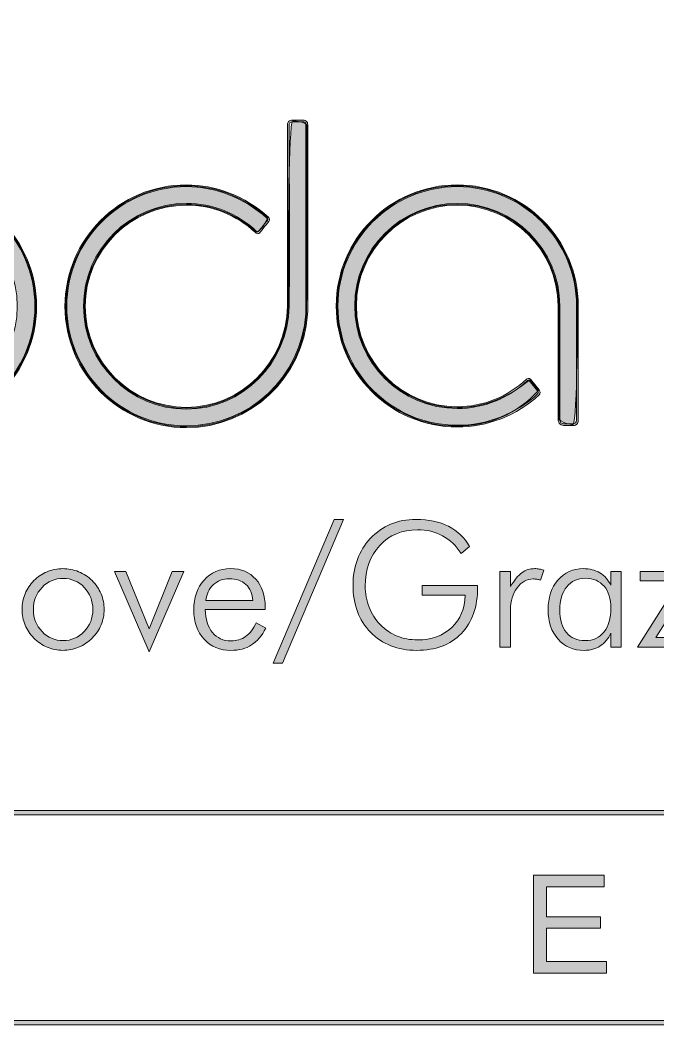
# Model space of a CAD drawing. Header units: inches. Extents: x 0.54 to 10.46, y 0.74 to 7.76.
# Drawn here: x 8.942 to 9.449, y 0.739 to 1.538 of the extents above; entities that cross this region are included whole.
import ezdxf

# ---------------------------------------------------------------- set-up
doc = ezdxf.new("R2010")
doc.units = ezdxf.units.IN
doc.header["$MEASUREMENT"] = 0
doc.layers.add('BG', color=7, linetype='Continuous')

# ---------------------------------------------------------------- blocks, each defined once
blk = doc.blocks.new('block 2')
at = {"layer": 'BG', "true_color": 0xffffff}
h = blk.add_hatch(color=7, dxfattribs=at)
h.dxf.hatch_style = 2
edge = h.paths.add_edge_path()
edge.add_spline(control_points=[(10.29599, 0.90612), (10.29599, 0.90612), (0.87112, 0.90612), (0.87112, 0.90612), (0.87016, 0.90612), (0.86938, 0.90689), (0.86938, 0.90785), (0.86938, 0.90785), (0.86938, 7.59215), (0.86938, 7.59215), (0.86938, 7.59311), (0.87016, 7.59389), (0.87112, 7.59389), (0.87112, 7.59389), (10.29599, 7.59389), (10.29599, 7.59389), (10.29696, 7.59389), (10.29773, 7.59311), (10.29773, 7.59215), (10.29773, 7.59215), (10.29773, 0.90785), (10.29773, 0.90785), (10.29773, 0.90689), (10.29696, 0.90612), (10.29599, 0.90612)], knot_values=[0, 0, 0, 0, 1, 1, 1, 2, 2, 2, 3, 3, 3, 4, 4, 4, 5, 5, 5, 6, 6, 6, 7, 7, 7, 8, 8, 8, 8], degree=3, periodic=1)
h.paths.add_polyline_path([(0.87286, 0.90959), (10.29426, 0.90959), (10.29426, 7.59042), (0.87286, 7.59042)])
at = {"layer": 'BG', "lineweight": 0}
blk.add_lwpolyline([(0.87286, 0.90959), (10.29426, 0.90959), (10.29426, 7.59042), (0.87286, 7.59042), (0.87286, 0.90959)], dxfattribs=at)
blk.add_open_spline([(10.29599, 0.90612), (10.29599, 0.90612), (0.87112, 0.90612), (0.87112, 0.90612), (0.87016, 0.90612), (0.86938, 0.90689), (0.86938, 0.90785), (0.86938, 0.90785), (0.86938, 7.59215), (0.86938, 7.59215), (0.86938, 7.59311), (0.87016, 7.59389), (0.87112, 7.59389), (0.87112, 7.59389), (10.29599, 7.59389), (10.29599, 7.59389), (10.29696, 7.59389), (10.29773, 7.59311), (10.29773, 7.59215), (10.29773, 7.59215), (10.29773, 0.90785), (10.29773, 0.90785), (10.29773, 0.90689), (10.29696, 0.90612), (10.29599, 0.90612)], degree=3, knots=[0, 0, 0, 0, 1, 1, 1, 2, 2, 2, 3, 3, 3, 4, 4, 4, 5, 5, 5, 6, 6, 6, 7, 7, 7, 8, 8, 8, 8], dxfattribs=at)
blk = doc.blocks.new('block 57')
at = {"layer": 'BG', "true_color": 0xffffff}
h = blk.add_hatch(color=7, dxfattribs=at)
h.dxf.hatch_style = 2
h.paths.add_polyline_path([(9.35019, 0.78026), (9.35019, 0.85809), (9.40647, 0.85809), (9.40647, 0.84891), (9.36049, 0.84891), (9.36049, 0.82508), (9.40355, 0.82508), (9.40355, 0.81593), (9.36049, 0.81593), (9.36049, 0.78945), (9.40827, 0.78945), (9.40827, 0.78026)])
at = {"layer": 'BG', "lineweight": 0}
blk.add_lwpolyline([(9.35019, 0.78026), (9.35019, 0.85809), (9.40647, 0.85809), (9.40647, 0.84891), (9.36049, 0.84891), (9.36049, 0.82508), (9.40355, 0.82508), (9.40355, 0.81593), (9.36049, 0.81593), (9.36049, 0.78945), (9.40827, 0.78945), (9.40827, 0.78026), (9.35019, 0.78026)], dxfattribs=at)
blk = doc.blocks.new('block 56')
at = {"layer": 'BG'}
blk.add_blockref('block 57', (0, 0), dxfattribs=at)
blk = doc.blocks.new('block 62')
at = {"layer": 'BG', "true_color": 0xffffff}
h = blk.add_hatch(color=7, dxfattribs=at)
h.dxf.hatch_style = 2
edge = h.paths.add_edge_path()
edge.add_spline(control_points=[(10.46309, 0.739), (10.46309, 0.739), (0.53691, 0.739), (0.53691, 0.739), (0.53595, 0.739), (0.53517, 0.73978), (0.53517, 0.74074), (0.53517, 0.74074), (0.53517, 7.75926), (0.53517, 7.75926), (0.53517, 7.76022), (0.53595, 7.761), (0.53691, 7.761), (0.53691, 7.761), (10.46309, 7.761), (10.46309, 7.761), (10.46406, 7.761), (10.46483, 7.76022), (10.46483, 7.75926), (10.46483, 7.75926), (10.46483, 0.74074), (10.46483, 0.74074), (10.46483, 0.73978), (10.46406, 0.739), (10.46309, 0.739)], knot_values=[0, 0, 0, 0, 1, 1, 1, 2, 2, 2, 3, 3, 3, 4, 4, 4, 5, 5, 5, 6, 6, 6, 7, 7, 7, 8, 8, 8, 8], degree=3, periodic=1)
h.paths.add_polyline_path([(0.53864, 0.74248), (10.46136, 0.74248), (10.46136, 7.75752), (0.53864, 7.75752)])
at = {"layer": 'BG', "lineweight": 0}
blk.add_lwpolyline([(0.53864, 0.74248), (10.46136, 0.74248), (10.46136, 7.75752), (0.53864, 7.75752), (0.53864, 0.74248)], dxfattribs=at)
blk.add_open_spline([(10.46309, 0.739), (10.46309, 0.739), (0.53691, 0.739), (0.53691, 0.739), (0.53595, 0.739), (0.53517, 0.73978), (0.53517, 0.74074), (0.53517, 0.74074), (0.53517, 7.75926), (0.53517, 7.75926), (0.53517, 7.76022), (0.53595, 7.761), (0.53691, 7.761), (0.53691, 7.761), (10.46309, 7.761), (10.46309, 7.761), (10.46406, 7.761), (10.46483, 7.76022), (10.46483, 7.75926), (10.46483, 7.75926), (10.46483, 0.74074), (10.46483, 0.74074), (10.46483, 0.73978), (10.46406, 0.739), (10.46309, 0.739)], degree=3, knots=[0, 0, 0, 0, 1, 1, 1, 2, 2, 2, 3, 3, 3, 4, 4, 4, 5, 5, 5, 6, 6, 6, 7, 7, 7, 8, 8, 8, 8], dxfattribs=at)
blk = doc.blocks.new('block 69')
at = {"layer": 'BG', "true_color": 0xffffff}
h = blk.add_hatch(color=7, dxfattribs=at)
h.dxf.hatch_style = 2
edge = h.paths.add_edge_path()
edge.add_spline(control_points=[(8.85829, 1.21418), (8.80504, 1.21418), (8.76173, 1.25749), (8.76173, 1.31074), (8.76173, 1.36399), (8.80504, 1.4073), (8.85829, 1.4073), (8.91154, 1.4073), (8.95485, 1.36399), (8.95485, 1.31074), (8.95485, 1.25749), (8.91154, 1.21418), (8.85829, 1.21418)], knot_values=[0, 0, 0, 0, 1, 1, 1, 2, 2, 2, 3, 3, 3, 4, 4, 4, 4], degree=3, periodic=1)
edge = h.paths.add_edge_path()
edge.add_spline(control_points=[(8.85829, 1.40591), (8.80581, 1.40591), (8.76312, 1.36322), (8.76312, 1.31074), (8.76312, 1.25826), (8.80581, 1.21557), (8.85829, 1.21557), (8.91077, 1.21557), (8.95346, 1.25826), (8.95346, 1.31074), (8.95346, 1.36322), (8.91077, 1.40591), (8.85829, 1.40591)], knot_values=[0, 0, 0, 0, 1, 1, 1, 2, 2, 2, 3, 3, 3, 4, 4, 4, 4], degree=3, periodic=1)
at = {"layer": 'BG', "lineweight": 0}
for points in [[(8.85829, 1.21418), (8.80504, 1.21418), (8.76173, 1.25749), (8.76173, 1.31074), (8.76173, 1.36399), (8.80504, 1.4073), (8.85829, 1.4073), (8.91154, 1.4073), (8.95485, 1.36399), (8.95485, 1.31074), (8.95485, 1.25749), (8.91154, 1.21418), (8.85829, 1.21418)], [(8.85829, 1.40591), (8.80581, 1.40591), (8.76312, 1.36322), (8.76312, 1.31074), (8.76312, 1.25826), (8.80581, 1.21557), (8.85829, 1.21557), (8.91077, 1.21557), (8.95346, 1.25826), (8.95346, 1.31074), (8.95346, 1.36322), (8.91077, 1.40591), (8.85829, 1.40591)]]:
    blk.add_open_spline(points, degree=3, knots=[0, 0, 0, 0, 1, 1, 1, 2, 2, 2, 3, 3, 3, 4, 4, 4, 4], dxfattribs=at)
blk = doc.blocks.new('block 68')
at = {"layer": 'BG'}
blk.add_blockref('block 69', (0, 0), dxfattribs=at)
blk = doc.blocks.new('block 73')
at = {"layer": 'BG', "true_color": 0xffffff}
h = blk.add_hatch(color=7, dxfattribs=at)
h.dxf.hatch_style = 2
edge = h.paths.add_edge_path()
edge.add_spline(control_points=[(8.85829, 1.4066), (8.80543, 1.4066), (8.76243, 1.36359), (8.76243, 1.31074), (8.76243, 1.25788), (8.80543, 1.21487), (8.85829, 1.21487), (8.91115, 1.21487), (8.95416, 1.25788), (8.95416, 1.31074), (8.95416, 1.36359), (8.91115, 1.4066), (8.85829, 1.4066)], knot_values=[0, 0, 0, 0, 1, 1, 1, 2, 2, 2, 3, 3, 3, 4, 4, 4, 4], degree=3, periodic=1)
edge = h.paths.add_edge_path()
edge.add_spline(control_points=[(8.85829, 1.22962), (8.81356, 1.22962), (8.77718, 1.26601), (8.77718, 1.31074), (8.77718, 1.35547), (8.81356, 1.39185), (8.85829, 1.39185), (8.90302, 1.39185), (8.93941, 1.35547), (8.93941, 1.31074), (8.93941, 1.26601), (8.90302, 1.22962), (8.85829, 1.22962)], knot_values=[0, 0, 0, 0, 1, 1, 1, 2, 2, 2, 3, 3, 3, 4, 4, 4, 4], degree=3, periodic=1)
at = {"layer": 'BG', "lineweight": 0}
for points in [[(8.85829, 1.4066), (8.80543, 1.4066), (8.76243, 1.36359), (8.76243, 1.31074), (8.76243, 1.25788), (8.80543, 1.21487), (8.85829, 1.21487), (8.91115, 1.21487), (8.95416, 1.25788), (8.95416, 1.31074), (8.95416, 1.36359), (8.91115, 1.4066), (8.85829, 1.4066)], [(8.85829, 1.22962), (8.81356, 1.22962), (8.77718, 1.26601), (8.77718, 1.31074), (8.77718, 1.35547), (8.81356, 1.39185), (8.85829, 1.39185), (8.90302, 1.39185), (8.93941, 1.35547), (8.93941, 1.31074), (8.93941, 1.26601), (8.90302, 1.22962), (8.85829, 1.22962)]]:
    blk.add_open_spline(points, degree=3, knots=[0, 0, 0, 0, 1, 1, 1, 2, 2, 2, 3, 3, 3, 4, 4, 4, 4], dxfattribs=at)
blk = doc.blocks.new('block 72')
at = {"layer": 'BG'}
blk.add_blockref('block 73', (0, 0), dxfattribs=at)
blk = doc.blocks.new('block 75')
at = {"layer": 'BG', "true_color": 0xffffff}
h = blk.add_hatch(color=7, dxfattribs=at)
h.dxf.hatch_style = 2
edge = h.paths.add_edge_path()
edge.add_spline(control_points=[(9.07399, 1.21418), (9.02074, 1.21418), (8.97743, 1.25749), (8.97743, 1.31074), (8.97743, 1.36399), (9.02074, 1.4073), (9.07399, 1.4073), (9.09763, 1.4073), (9.12021, 1.39847), (9.13927, 1.38174), (9.1394, 1.38164), (9.14006, 1.38107), (9.14018, 1.38013), (9.14025, 1.37947), (9.14003, 1.37881), (9.13953, 1.37818), (9.13725, 1.37536), (9.13238, 1.36929), (9.13238, 1.36929), (9.13184, 1.36862), (9.13125, 1.36847), (9.13082, 1.36849), (9.12981, 1.36849), (9.12904, 1.36929), (9.12895, 1.36939), (9.11403, 1.38341), (9.09448, 1.39116), (9.07399, 1.39116), (9.02964, 1.39116), (8.99356, 1.35508), (8.99356, 1.31074), (8.99356, 1.26639), (9.02964, 1.23031), (9.07399, 1.23031), (9.11776, 1.23031), (9.15382, 1.2664), (9.15441, 1.31075), (9.1547, 1.33343), (9.15458, 1.36118), (9.15458, 1.36147), (9.15458, 1.36147), (9.15453, 1.45489), (9.15453, 1.45489), (9.15453, 1.45489), (9.15453, 1.45489), (9.15453, 1.45489), (9.15451, 1.45489), (9.15434, 1.45649), (9.1554, 1.45769), (9.1561, 1.4585), (9.15719, 1.45891), (9.1586, 1.45891), (9.1586, 1.45891), (9.16673, 1.45891), (9.16673, 1.45891), (9.16672, 1.45889), (9.16835, 1.45904), (9.16946, 1.45801), (9.17018, 1.45736), (9.17055, 1.45642), (9.17055, 1.45522), (9.17055, 1.45522), (9.17055, 1.30692), (9.17055, 1.30692), (9.17055, 1.30692), (9.17033, 1.30454), (9.17033, 1.30454), (9.1671, 1.25388), (9.12478, 1.21418), (9.07399, 1.21418)], knot_values=[0, 0, 0, 0, 1, 1, 1, 2, 2, 2, 3, 3, 3, 4, 4, 4, 5, 5, 5, 6, 6, 6, 7, 7, 7, 8, 8, 8, 9, 9, 9, 10, 10, 10, 11, 11, 11, 12, 12, 12, 13, 13, 13, 14, 14, 14, 15, 15, 15, 16, 16, 16, 17, 17, 17, 18, 18, 18, 19, 19, 19, 20, 20, 20, 21, 21, 21, 22, 22, 22, 23, 23, 23, 23], degree=3, periodic=1)
edge = h.paths.add_edge_path()
edge.add_spline(control_points=[(9.07399, 1.40591), (9.02151, 1.40591), (8.97881, 1.36322), (8.97881, 1.31074), (8.97881, 1.25826), (9.02151, 1.21557), (9.07399, 1.21557), (9.12405, 1.21557), (9.16576, 1.2547), (9.16895, 1.30465), (9.16895, 1.30465), (9.16916, 1.30698), (9.16916, 1.30698), (9.16916, 1.30698), (9.16916, 1.45522), (9.16916, 1.45522), (9.16916, 1.45602), (9.16895, 1.45661), (9.16852, 1.45699), (9.16785, 1.45759), (9.16683, 1.45751), (9.1668, 1.45752), (9.1668, 1.45752), (9.1586, 1.45752), (9.1586, 1.45752), (9.15761, 1.45752), (9.15687, 1.45727), (9.15643, 1.45676), (9.15579, 1.45604), (9.15591, 1.45499), (9.15591, 1.45497), (9.15591, 1.45497), (9.15597, 1.36147), (9.15597, 1.36147), (9.15597, 1.3612), (9.15609, 1.33342), (9.15579, 1.31073), (9.15521, 1.26563), (9.1185, 1.22893), (9.07399, 1.22893), (9.02888, 1.22893), (8.99217, 1.26563), (8.99217, 1.31074), (8.99217, 1.35585), (9.02888, 1.39254), (9.07399, 1.39254), (9.09485, 1.39254), (9.11472, 1.38467), (9.12994, 1.37036), (9.13009, 1.37022), (9.13048, 1.36988), (9.13082, 1.36988), (9.13082, 1.36988), (9.13083, 1.36988), (9.13083, 1.36988), (9.1309, 1.36988), (9.13106, 1.36989), (9.13129, 1.37016), (9.13129, 1.37016), (9.13129, 1.37016), (9.13129, 1.37016), (9.13129, 1.37016), (9.13616, 1.37622), (9.13844, 1.37905), (9.13871, 1.37937), (9.13882, 1.37968), (9.13879, 1.37997), (9.13874, 1.38037), (9.1384, 1.38066), (9.1384, 1.38066), (9.13839, 1.38067), (9.13837, 1.38069), (9.13836, 1.3807), (9.11956, 1.39719), (9.0973, 1.40591), (9.07399, 1.40591)], knot_values=[0, 0, 0, 0, 1, 1, 1, 2, 2, 2, 3, 3, 3, 4, 4, 4, 5, 5, 5, 6, 6, 6, 7, 7, 7, 8, 8, 8, 9, 9, 9, 10, 10, 10, 11, 11, 11, 12, 12, 12, 13, 13, 13, 14, 14, 14, 15, 15, 15, 16, 16, 16, 17, 17, 17, 18, 18, 18, 19, 19, 19, 20, 20, 20, 21, 21, 21, 22, 22, 22, 23, 23, 23, 24, 24, 24, 25, 25, 25, 25], degree=3, periodic=1)
at = {"layer": 'BG', "lineweight": 0}
for points, knots in [([(9.07399, 1.21418), (9.02074, 1.21418), (8.97743, 1.25749), (8.97743, 1.31074), (8.97743, 1.36399), (9.02074, 1.4073), (9.07399, 1.4073), (9.09763, 1.4073), (9.12021, 1.39847), (9.13927, 1.38174), (9.1394, 1.38164), (9.14006, 1.38107), (9.14018, 1.38013), (9.14025, 1.37947), (9.14003, 1.37881), (9.13953, 1.37818), (9.13725, 1.37536), (9.13238, 1.36929), (9.13238, 1.36929), (9.13184, 1.36862), (9.13125, 1.36847), (9.13082, 1.36849), (9.12981, 1.36849), (9.12904, 1.36929), (9.12895, 1.36939), (9.11403, 1.38341), (9.09448, 1.39116), (9.07399, 1.39116), (9.02964, 1.39116), (8.99356, 1.35508), (8.99356, 1.31074), (8.99356, 1.26639), (9.02964, 1.23031), (9.07399, 1.23031), (9.11776, 1.23031), (9.15382, 1.2664), (9.15441, 1.31075), (9.1547, 1.33343), (9.15458, 1.36118), (9.15458, 1.36147), (9.15458, 1.36147), (9.15453, 1.45489), (9.15453, 1.45489), (9.15453, 1.45489), (9.15453, 1.45489), (9.15453, 1.45489), (9.15451, 1.45489), (9.15434, 1.45649), (9.1554, 1.45769), (9.1561, 1.4585), (9.15719, 1.45891), (9.1586, 1.45891), (9.1586, 1.45891), (9.16673, 1.45891), (9.16673, 1.45891), (9.16672, 1.45889), (9.16835, 1.45904), (9.16946, 1.45801), (9.17018, 1.45736), (9.17055, 1.45642), (9.17055, 1.45522), (9.17055, 1.45522), (9.17055, 1.30692), (9.17055, 1.30692), (9.17055, 1.30692), (9.17033, 1.30454), (9.17033, 1.30454), (9.1671, 1.25388), (9.12478, 1.21418), (9.07399, 1.21418)], [0, 0, 0, 0, 1, 1, 1, 2, 2, 2, 3, 3, 3, 4, 4, 4, 5, 5, 5, 6, 6, 6, 7, 7, 7, 8, 8, 8, 9, 9, 9, 10, 10, 10, 11, 11, 11, 12, 12, 12, 13, 13, 13, 14, 14, 14, 15, 15, 15, 16, 16, 16, 17, 17, 17, 18, 18, 18, 19, 19, 19, 20, 20, 20, 21, 21, 21, 22, 22, 22, 23, 23, 23, 23]), ([(9.07399, 1.40591), (9.02151, 1.40591), (8.97881, 1.36322), (8.97881, 1.31074), (8.97881, 1.25826), (9.02151, 1.21557), (9.07399, 1.21557), (9.12405, 1.21557), (9.16576, 1.2547), (9.16895, 1.30465), (9.16895, 1.30465), (9.16916, 1.30698), (9.16916, 1.30698), (9.16916, 1.30698), (9.16916, 1.45522), (9.16916, 1.45522), (9.16916, 1.45602), (9.16895, 1.45661), (9.16852, 1.45699), (9.16785, 1.45759), (9.16683, 1.45751), (9.1668, 1.45752), (9.1668, 1.45752), (9.1586, 1.45752), (9.1586, 1.45752), (9.15761, 1.45752), (9.15687, 1.45727), (9.15643, 1.45676), (9.15579, 1.45604), (9.15591, 1.45499), (9.15591, 1.45497), (9.15591, 1.45497), (9.15597, 1.36147), (9.15597, 1.36147), (9.15597, 1.3612), (9.15609, 1.33342), (9.15579, 1.31073), (9.15521, 1.26563), (9.1185, 1.22893), (9.07399, 1.22893), (9.02888, 1.22893), (8.99217, 1.26563), (8.99217, 1.31074), (8.99217, 1.35585), (9.02888, 1.39254), (9.07399, 1.39254), (9.09485, 1.39254), (9.11472, 1.38467), (9.12994, 1.37036), (9.13009, 1.37022), (9.13048, 1.36988), (9.13082, 1.36988), (9.13082, 1.36988), (9.13083, 1.36988), (9.13083, 1.36988), (9.1309, 1.36988), (9.13106, 1.36989), (9.13129, 1.37016), (9.13129, 1.37016), (9.13129, 1.37016), (9.13129, 1.37016), (9.13129, 1.37016), (9.13616, 1.37622), (9.13844, 1.37905), (9.13871, 1.37937), (9.13882, 1.37968), (9.13879, 1.37997), (9.13874, 1.38037), (9.1384, 1.38066), (9.1384, 1.38066), (9.13839, 1.38067), (9.13837, 1.38069), (9.13836, 1.3807), (9.11956, 1.39719), (9.0973, 1.40591), (9.07399, 1.40591)], [0, 0, 0, 0, 1, 1, 1, 2, 2, 2, 3, 3, 3, 4, 4, 4, 5, 5, 5, 6, 6, 6, 7, 7, 7, 8, 8, 8, 9, 9, 9, 10, 10, 10, 11, 11, 11, 12, 12, 12, 13, 13, 13, 14, 14, 14, 15, 15, 15, 16, 16, 16, 17, 17, 17, 18, 18, 18, 19, 19, 19, 20, 20, 20, 21, 21, 21, 22, 22, 22, 23, 23, 23, 24, 24, 24, 25, 25, 25, 25])]:
    blk.add_open_spline(points, degree=3, knots=knots, dxfattribs=at)
blk = doc.blocks.new('block 74')
at = {"layer": 'BG'}
blk.add_blockref('block 75', (0, 0), dxfattribs=at)
blk = doc.blocks.new('block 77')
at = {"layer": 'BG', "true_color": 0xffffff}
h = blk.add_hatch(color=7, dxfattribs=at)
h.dxf.hatch_style = 2
edge = h.paths.add_edge_path()
edge.add_spline(control_points=[(9.13882, 1.38121), (9.12136, 1.39654), (9.09899, 1.4066), (9.07398, 1.4066), (9.02113, 1.4066), (8.97812, 1.36359), (8.97812, 1.31074), (8.97812, 1.25788), (9.02113, 1.21487), (9.07398, 1.21487), (9.12478, 1.21487), (9.16645, 1.25459), (9.16963, 1.30461), (9.16985, 1.30692), (9.16985, 1.45522), (9.16985, 1.45522), (9.16673, 1.45822), (9.15859, 1.45822), (9.15859, 1.45822), (9.15521, 1.45489), (9.15527, 1.36147), (9.15527, 1.36147), (9.15527, 1.36147), (9.1554, 1.33369), (9.1551, 1.31074), (9.15452, 1.26601), (9.11871, 1.22962), (9.07398, 1.22962), (9.02925, 1.22962), (8.99287, 1.26601), (8.99287, 1.31074), (8.99287, 1.35547), (9.02925, 1.39185), (9.07398, 1.39185), (9.09542, 1.39185), (9.11494, 1.38349), (9.12946, 1.36986), (9.13183, 1.36973), (9.13671, 1.37579), (9.13882, 1.38121)], knot_values=[0, 0, 0, 0, 1, 1, 1, 2, 2, 2, 3, 3, 3, 4, 4, 4, 5, 5, 5, 6, 6, 6, 7, 7, 7, 8, 8, 8, 9, 9, 9, 10, 10, 10, 11, 11, 11, 12, 12, 12, 13, 13, 13, 13], degree=3, periodic=1)
at = {"layer": 'BG', "lineweight": 0}
blk.add_open_spline([(9.13882, 1.38121), (9.12136, 1.39654), (9.09899, 1.4066), (9.07398, 1.4066), (9.02113, 1.4066), (8.97812, 1.36359), (8.97812, 1.31074), (8.97812, 1.25788), (9.02113, 1.21487), (9.07398, 1.21487), (9.12478, 1.21487), (9.16645, 1.25459), (9.16963, 1.30461), (9.16985, 1.30692), (9.16985, 1.45522), (9.16985, 1.45522), (9.16673, 1.45822), (9.15859, 1.45822), (9.15859, 1.45822), (9.15521, 1.45489), (9.15527, 1.36147), (9.15527, 1.36147), (9.15527, 1.36147), (9.1554, 1.33369), (9.1551, 1.31074), (9.15452, 1.26601), (9.11871, 1.22962), (9.07398, 1.22962), (9.02925, 1.22962), (8.99287, 1.26601), (8.99287, 1.31074), (8.99287, 1.35547), (9.02925, 1.39185), (9.07398, 1.39185), (9.09542, 1.39185), (9.11494, 1.38349), (9.12946, 1.36986), (9.13183, 1.36973), (9.13671, 1.37579), (9.13882, 1.38121)], degree=3, knots=[0, 0, 0, 0, 1, 1, 1, 2, 2, 2, 3, 3, 3, 4, 4, 4, 5, 5, 5, 6, 6, 6, 7, 7, 7, 8, 8, 8, 9, 9, 9, 10, 10, 10, 11, 11, 11, 12, 12, 12, 13, 13, 13, 13], dxfattribs=at)
blk = doc.blocks.new('block 76')
at = {"layer": 'BG'}
blk.add_blockref('block 77', (0, 0), dxfattribs=at)
blk = doc.blocks.new('block 79')
at = {"layer": 'BG', "true_color": 0xffffff}
h = blk.add_hatch(color=7, dxfattribs=at)
h.dxf.hatch_style = 2
edge = h.paths.add_edge_path()
edge.add_spline(control_points=[(9.28954, 1.2147), (9.23644, 1.2147), (9.19324, 1.2579), (9.19324, 1.311), (9.19324, 1.3641), (9.23644, 1.4073), (9.28954, 1.4073), (9.34264, 1.4073), (9.38584, 1.3641), (9.38584, 1.311), (9.38584, 1.311), (9.38584, 1.22003), (9.38584, 1.22003), (9.38584, 1.21863), (9.38543, 1.21756), (9.38462, 1.21684), (9.38338, 1.21576), (9.38177, 1.21595), (9.38171, 1.21595), (9.38171, 1.21595), (9.37432, 1.21595), (9.37432, 1.21595), (9.37435, 1.21592), (9.37252, 1.21581), (9.37116, 1.21709), (9.37021, 1.21795), (9.36974, 1.21926), (9.36974, 1.22092), (9.36974, 1.22092), (9.36974, 1.311), (9.36974, 1.311), (9.36974, 1.35523), (9.33375, 1.39121), (9.28954, 1.39121), (9.24532, 1.39121), (9.20934, 1.35523), (9.20934, 1.311), (9.20934, 1.26678), (9.24532, 1.2308), (9.28954, 1.2308), (9.31009, 1.2308), (9.32964, 1.2386), (9.3446, 1.25274), (9.34532, 1.25329), (9.34682, 1.25391), (9.34782, 1.25265), (9.34782, 1.25265), (9.35463, 1.2442), (9.35463, 1.2442), (9.35463, 1.24418), (9.35464, 1.24418), (9.35465, 1.24417), (9.35529, 1.24326), (9.35604, 1.2414), (9.35475, 1.24021), (9.33691, 1.22376), (9.31375, 1.2147), (9.28954, 1.2147)], knot_values=[0, 0, 0, 0, 1, 1, 1, 2, 2, 2, 3, 3, 3, 4, 4, 4, 5, 5, 5, 6, 6, 6, 7, 7, 7, 8, 8, 8, 9, 9, 9, 10, 10, 10, 11, 11, 11, 12, 12, 12, 13, 13, 13, 14, 14, 14, 15, 15, 15, 16, 16, 16, 17, 17, 17, 18, 18, 18, 19, 19, 19, 19], degree=3, periodic=1)
edge = h.paths.add_edge_path()
edge.add_spline(control_points=[(9.28954, 1.40591), (9.2372, 1.40591), (9.19462, 1.36334), (9.19462, 1.311), (9.19462, 1.25866), (9.2372, 1.21608), (9.28954, 1.21608), (9.31341, 1.21608), (9.33622, 1.22502), (9.3538, 1.24124), (9.35448, 1.24187), (9.35362, 1.24321), (9.35353, 1.24334), (9.35353, 1.24334), (9.34673, 1.25178), (9.34673, 1.25178), (9.34633, 1.25227), (9.3455, 1.25169), (9.3455, 1.25169), (9.33034, 1.23734), (9.31044, 1.22941), (9.28954, 1.22941), (9.24455, 1.22941), (9.20795, 1.26601), (9.20795, 1.311), (9.20795, 1.35599), (9.24455, 1.3926), (9.28954, 1.3926), (9.33453, 1.3926), (9.37112, 1.35599), (9.37112, 1.311), (9.37112, 1.311), (9.37112, 1.22092), (9.37112, 1.22092), (9.37112, 1.21966), (9.37145, 1.21871), (9.3721, 1.2181), (9.37295, 1.21729), (9.37415, 1.21734), (9.37428, 1.21733), (9.37428, 1.21733), (9.3818, 1.21733), (9.3818, 1.21733), (9.3819, 1.21732), (9.38298, 1.21721), (9.38371, 1.21789), (9.3842, 1.21833), (9.38445, 1.21905), (9.38445, 1.22003), (9.38445, 1.22003), (9.38445, 1.311), (9.38445, 1.311), (9.38445, 1.36334), (9.34188, 1.40591), (9.28954, 1.40591)], knot_values=[0, 0, 0, 0, 1, 1, 1, 2, 2, 2, 3, 3, 3, 4, 4, 4, 5, 5, 5, 6, 6, 6, 7, 7, 7, 8, 8, 8, 9, 9, 9, 10, 10, 10, 11, 11, 11, 12, 12, 12, 13, 13, 13, 14, 14, 14, 15, 15, 15, 16, 16, 16, 17, 17, 17, 18, 18, 18, 18], degree=3, periodic=1)
at = {"layer": 'BG', "lineweight": 0}
for points, knots in [([(9.28954, 1.2147), (9.23644, 1.2147), (9.19324, 1.2579), (9.19324, 1.311), (9.19324, 1.3641), (9.23644, 1.4073), (9.28954, 1.4073), (9.34264, 1.4073), (9.38584, 1.3641), (9.38584, 1.311), (9.38584, 1.311), (9.38584, 1.22003), (9.38584, 1.22003), (9.38584, 1.21863), (9.38543, 1.21756), (9.38462, 1.21684), (9.38338, 1.21576), (9.38177, 1.21595), (9.38171, 1.21595), (9.38171, 1.21595), (9.37432, 1.21595), (9.37432, 1.21595), (9.37435, 1.21592), (9.37252, 1.21581), (9.37116, 1.21709), (9.37021, 1.21795), (9.36974, 1.21926), (9.36974, 1.22092), (9.36974, 1.22092), (9.36974, 1.311), (9.36974, 1.311), (9.36974, 1.35523), (9.33375, 1.39121), (9.28954, 1.39121), (9.24532, 1.39121), (9.20934, 1.35523), (9.20934, 1.311), (9.20934, 1.26678), (9.24532, 1.2308), (9.28954, 1.2308), (9.31009, 1.2308), (9.32964, 1.2386), (9.3446, 1.25274), (9.34532, 1.25329), (9.34682, 1.25391), (9.34782, 1.25265), (9.34782, 1.25265), (9.35463, 1.2442), (9.35463, 1.2442), (9.35463, 1.24418), (9.35464, 1.24418), (9.35465, 1.24417), (9.35529, 1.24326), (9.35604, 1.2414), (9.35475, 1.24021), (9.33691, 1.22376), (9.31375, 1.2147), (9.28954, 1.2147)], [0, 0, 0, 0, 1, 1, 1, 2, 2, 2, 3, 3, 3, 4, 4, 4, 5, 5, 5, 6, 6, 6, 7, 7, 7, 8, 8, 8, 9, 9, 9, 10, 10, 10, 11, 11, 11, 12, 12, 12, 13, 13, 13, 14, 14, 14, 15, 15, 15, 16, 16, 16, 17, 17, 17, 18, 18, 18, 19, 19, 19, 19]), ([(9.28954, 1.40591), (9.2372, 1.40591), (9.19462, 1.36334), (9.19462, 1.311), (9.19462, 1.25866), (9.2372, 1.21608), (9.28954, 1.21608), (9.31341, 1.21608), (9.33622, 1.22502), (9.3538, 1.24124), (9.35448, 1.24187), (9.35362, 1.24321), (9.35353, 1.24334), (9.35353, 1.24334), (9.34673, 1.25178), (9.34673, 1.25178), (9.34633, 1.25227), (9.3455, 1.25169), (9.3455, 1.25169), (9.33034, 1.23734), (9.31044, 1.22941), (9.28954, 1.22941), (9.24455, 1.22941), (9.20795, 1.26601), (9.20795, 1.311), (9.20795, 1.35599), (9.24455, 1.3926), (9.28954, 1.3926), (9.33453, 1.3926), (9.37112, 1.35599), (9.37112, 1.311), (9.37112, 1.311), (9.37112, 1.22092), (9.37112, 1.22092), (9.37112, 1.21966), (9.37145, 1.21871), (9.3721, 1.2181), (9.37295, 1.21729), (9.37415, 1.21734), (9.37428, 1.21733), (9.37428, 1.21733), (9.3818, 1.21733), (9.3818, 1.21733), (9.3819, 1.21732), (9.38298, 1.21721), (9.38371, 1.21789), (9.3842, 1.21833), (9.38445, 1.21905), (9.38445, 1.22003), (9.38445, 1.22003), (9.38445, 1.311), (9.38445, 1.311), (9.38445, 1.36334), (9.34188, 1.40591), (9.28954, 1.40591)], [0, 0, 0, 0, 1, 1, 1, 2, 2, 2, 3, 3, 3, 4, 4, 4, 5, 5, 5, 6, 6, 6, 7, 7, 7, 8, 8, 8, 9, 9, 9, 10, 10, 10, 11, 11, 11, 12, 12, 12, 13, 13, 13, 14, 14, 14, 15, 15, 15, 16, 16, 16, 17, 17, 17, 18, 18, 18, 18])]:
    blk.add_open_spline(points, degree=3, knots=knots, dxfattribs=at)
blk = doc.blocks.new('block 78')
at = {"layer": 'BG'}
blk.add_blockref('block 79', (0, 0), dxfattribs=at)
blk = doc.blocks.new('block 81')
at = {"layer": 'BG', "true_color": 0xffffff}
h = blk.add_hatch(color=7, dxfattribs=at)
h.dxf.hatch_style = 2
edge = h.paths.add_edge_path()
edge.add_spline(control_points=[(9.35408, 1.24377), (9.35408, 1.24377), (9.34728, 1.25222), (9.34728, 1.25222), (9.33057, 1.23852), (9.31103, 1.23011), (9.28954, 1.23011), (9.24493, 1.23011), (9.20864, 1.26639), (9.20864, 1.311), (9.20864, 1.35561), (9.24493, 1.3919), (9.28954, 1.3919), (9.33414, 1.3919), (9.37043, 1.35561), (9.37043, 1.311), (9.37043, 1.311), (9.37043, 1.26015), (9.37043, 1.26015), (9.37043, 1.26015), (9.37043, 1.22093), (9.37043, 1.22093), (9.37432, 1.21663), (9.38179, 1.21663), (9.38179, 1.21663), (9.38514, 1.22003), (9.38514, 1.311), (9.38514, 1.311), (9.38514, 1.36372), (9.34225, 1.4066), (9.28954, 1.4066), (9.23682, 1.4066), (9.19393, 1.36372), (9.19393, 1.311), (9.19393, 1.25829), (9.23682, 1.21539), (9.28954, 1.21539), (9.31448, 1.21539), (9.33723, 1.22501), (9.35408, 1.24377)], knot_values=[0, 0, 0, 0, 1, 1, 1, 2, 2, 2, 3, 3, 3, 4, 4, 4, 5, 5, 5, 6, 6, 6, 7, 7, 7, 8, 8, 8, 9, 9, 9, 10, 10, 10, 11, 11, 11, 12, 12, 12, 13, 13, 13, 13], degree=3, periodic=1)
at = {"layer": 'BG', "lineweight": 0}
blk.add_open_spline([(9.35408, 1.24377), (9.35408, 1.24377), (9.34728, 1.25222), (9.34728, 1.25222), (9.33057, 1.23852), (9.31103, 1.23011), (9.28954, 1.23011), (9.24493, 1.23011), (9.20864, 1.26639), (9.20864, 1.311), (9.20864, 1.35561), (9.24493, 1.3919), (9.28954, 1.3919), (9.33414, 1.3919), (9.37043, 1.35561), (9.37043, 1.311), (9.37043, 1.311), (9.37043, 1.26015), (9.37043, 1.26015), (9.37043, 1.26015), (9.37043, 1.22093), (9.37043, 1.22093), (9.37432, 1.21663), (9.38179, 1.21663), (9.38179, 1.21663), (9.38514, 1.22003), (9.38514, 1.311), (9.38514, 1.311), (9.38514, 1.36372), (9.34225, 1.4066), (9.28954, 1.4066), (9.23682, 1.4066), (9.19393, 1.36372), (9.19393, 1.311), (9.19393, 1.25829), (9.23682, 1.21539), (9.28954, 1.21539), (9.31448, 1.21539), (9.33723, 1.22501), (9.35408, 1.24377)], degree=3, knots=[0, 0, 0, 0, 1, 1, 1, 2, 2, 2, 3, 3, 3, 4, 4, 4, 5, 5, 5, 6, 6, 6, 7, 7, 7, 8, 8, 8, 9, 9, 9, 10, 10, 10, 11, 11, 11, 12, 12, 12, 13, 13, 13, 13], dxfattribs=at)
blk = doc.blocks.new('block 80')
at = {"layer": 'BG'}
blk.add_blockref('block 81', (0, 0), dxfattribs=at)
blk = doc.blocks.new('block 63')
at = {"layer": 'BG'}
for name in ['block 74', 'block 76', 'block 68', 'block 78', 'block 72', 'block 80']:
    blk.add_blockref(name, (0, 0), dxfattribs=at)
blk = doc.blocks.new('block 116')
at = {"layer": 'BG', "true_color": 0xffffff}
h = blk.add_hatch(color=7, dxfattribs=at)
h.dxf.hatch_style = 2
h.paths.add_polyline_path([(9.19164, 1.14114), (9.19896, 1.14114), (9.1504, 1.02673), (9.14301, 1.02673)])
h = blk.add_hatch(color=7, dxfattribs=at)
h.dxf.hatch_style = 2
edge = h.paths.add_edge_path()
edge.add_spline(control_points=[(9.29268, 1.11395), (9.28866, 1.12019), (9.2837, 1.12491), (9.27783, 1.12812), (9.27196, 1.13133), (9.26533, 1.13293), (9.25796, 1.13293), (9.24566, 1.13293), (9.23565, 1.12877), (9.22792, 1.12046), (9.22019, 1.11214), (9.21632, 1.10136), (9.21632, 1.08811), (9.21632, 1.08218), (9.21735, 1.07661), (9.21941, 1.07136), (9.22146, 1.06611), (9.22446, 1.06146), (9.22839, 1.05739), (9.23237, 1.05336), (9.23683, 1.05035), (9.24175, 1.04833), (9.24668, 1.04632), (9.25209, 1.04532), (9.25796, 1.04532), (9.26908, 1.04532), (9.27814, 1.0486), (9.28512, 1.05515), (9.29211, 1.0617), (9.29569, 1.07027), (9.29587, 1.08085), (9.29587, 1.08085), (9.26162, 1.08085), (9.26162, 1.08085), (9.26162, 1.08085), (9.26162, 1.08865), (9.26162, 1.08865), (9.26162, 1.08865), (9.30577, 1.08865), (9.30577, 1.08865), (9.30577, 1.08865), (9.30577, 1.08757), (9.30577, 1.08757), (9.30577, 1.07174), (9.30146, 1.05935), (9.29282, 1.0504), (9.28418, 1.04145), (9.2723, 1.03697), (9.25715, 1.03697), (9.24209, 1.03697), (9.22991, 1.04176), (9.22059, 1.05135), (9.21128, 1.06094), (9.20662, 1.0735), (9.20662, 1.08906), (9.20662, 1.0962), (9.2078, 1.10295), (9.21015, 1.10931), (9.2125, 1.11565), (9.21589, 1.12118), (9.22032, 1.12588), (9.22511, 1.131), (9.23054, 1.13481), (9.23656, 1.13734), (9.24261, 1.13988), (9.24932, 1.14114), (9.25674, 1.14114), (9.26682, 1.14114), (9.27546, 1.13932), (9.28265, 1.13567), (9.28984, 1.13204), (9.29537, 1.1267), (9.29926, 1.11964), (9.29926, 1.11964), (9.29268, 1.11395), (9.29268, 1.11395)], knot_values=[0, 0, 0, 0, 1, 1, 1, 2, 2, 2, 3, 3, 3, 4, 4, 4, 5, 5, 5, 6, 6, 6, 7, 7, 7, 8, 8, 8, 9, 9, 9, 10, 10, 10, 11, 11, 11, 12, 12, 12, 13, 13, 13, 14, 14, 14, 15, 15, 15, 16, 16, 16, 17, 17, 17, 18, 18, 18, 19, 19, 19, 20, 20, 20, 21, 21, 21, 22, 22, 22, 23, 23, 23, 24, 24, 24, 25, 25, 25, 25], degree=3, periodic=1)
h = blk.add_hatch(color=7, dxfattribs=at)
h.dxf.hatch_style = 2
edge = h.paths.add_edge_path()
edge.add_spline(control_points=[(8.97564, 1.03697), (8.97134, 1.03697), (8.96723, 1.03783), (8.9633, 1.03951), (8.95936, 1.04122), (8.9558, 1.04365), (8.95258, 1.04681), (8.94956, 1.04979), (8.94725, 1.05322), (8.94567, 1.05712), (8.94408, 1.06101), (8.94329, 1.06516), (8.94329, 1.06959), (8.94329, 1.07397), (8.94411, 1.07814), (8.94573, 1.08207), (8.94736, 1.08601), (8.94969, 1.08949), (8.95272, 1.09252), (8.9558, 1.09559), (8.9593, 1.09794), (8.96323, 1.09957), (8.96716, 1.1012), (8.9713, 1.10201), (8.97564, 1.10201), (8.98008, 1.10201), (8.98428, 1.1012), (8.98829, 1.09957), (8.99228, 1.09794), (8.99585, 1.09559), (8.99897, 1.09252), (9.00209, 1.08944), (9.00448, 1.08594), (9.00612, 1.082), (9.00777, 1.07807), (9.0086, 1.07393), (9.0086, 1.06959), (9.0086, 1.06525), (9.00779, 1.06113), (9.00616, 1.05722), (9.00453, 1.0533), (9.00218, 1.04983), (8.9991, 1.04681), (8.99594, 1.04365), (8.99234, 1.04122), (8.98829, 1.03951), (8.98424, 1.03783), (8.98002, 1.03697), (8.97564, 1.03697)], knot_values=[0, 0, 0, 0, 1, 1, 1, 2, 2, 2, 3, 3, 3, 4, 4, 4, 5, 5, 5, 6, 6, 6, 7, 7, 7, 8, 8, 8, 9, 9, 9, 10, 10, 10, 11, 11, 11, 12, 12, 12, 13, 13, 13, 14, 14, 14, 15, 15, 15, 16, 16, 16, 16], degree=3, periodic=1)
edge = h.paths.add_edge_path()
edge.add_spline(control_points=[(8.97591, 1.04477), (8.98252, 1.04477), (8.9881, 1.04716), (8.99269, 1.05193), (8.99729, 1.05669), (8.99958, 1.06254), (8.99958, 1.06946), (8.99958, 1.07647), (8.9973, 1.08234), (8.99273, 1.08709), (8.98816, 1.09184), (8.98256, 1.09421), (8.97591, 1.09421), (8.96931, 1.09421), (8.96373, 1.09184), (8.95916, 1.08709), (8.95459, 1.08234), (8.95231, 1.07647), (8.95231, 1.06946), (8.95231, 1.06254), (8.95459, 1.05669), (8.95916, 1.05193), (8.96373, 1.04716), (8.96931, 1.04477), (8.97591, 1.04477)], knot_values=[0, 0, 0, 0, 1, 1, 1, 2, 2, 2, 3, 3, 3, 4, 4, 4, 5, 5, 5, 6, 6, 6, 7, 7, 7, 8, 8, 8, 8], degree=3, periodic=1)
h = blk.add_hatch(color=7, dxfattribs=at)
h.dxf.hatch_style = 2
h.paths.add_polyline_path([(9.01681, 1.09977), (9.02596, 1.09977), (9.04441, 1.0542), (9.06278, 1.09977), (9.07208, 1.09977), (9.04441, 1.03575)])
h = blk.add_hatch(color=7, dxfattribs=at)
h.dxf.hatch_style = 2
edge = h.paths.add_edge_path()
edge.add_spline(control_points=[(9.13677, 1.06946), (9.13677, 1.06946), (9.08896, 1.06946), (9.08896, 1.06946), (9.08919, 1.06169), (9.09113, 1.05558), (9.09479, 1.05115), (9.09846, 1.04671), (9.10337, 1.0445), (9.10951, 1.0445), (9.11395, 1.0445), (9.11782, 1.04569), (9.12118, 1.0481), (9.12453, 1.0505), (9.12731, 1.0541), (9.12952, 1.05895), (9.12952, 1.05895), (9.13718, 1.05474), (9.13718, 1.05474), (9.1341, 1.04864), (9.13034, 1.04415), (9.1259, 1.04127), (9.12143, 1.03841), (9.11598, 1.03697), (9.10951, 1.03697), (9.10069, 1.03697), (9.09356, 1.03992), (9.08811, 1.04583), (9.08267, 1.05172), (9.07994, 1.05946), (9.07994, 1.06905), (9.07994, 1.07891), (9.08264, 1.08686), (9.08805, 1.09292), (9.09345, 1.09899), (9.10052, 1.10201), (9.10924, 1.10201), (9.11755, 1.10201), (9.12423, 1.09922), (9.12925, 1.09363), (9.13426, 1.08805), (9.13677, 1.08061), (9.13677, 1.07129), (9.13677, 1.07129), (9.13677, 1.06946), (9.13677, 1.06946)], knot_values=[0, 0, 0, 0, 1, 1, 1, 2, 2, 2, 3, 3, 3, 4, 4, 4, 5, 5, 5, 6, 6, 6, 7, 7, 7, 8, 8, 8, 9, 9, 9, 10, 10, 10, 11, 11, 11, 12, 12, 12, 13, 13, 13, 14, 14, 14, 15, 15, 15, 15], degree=3, periodic=1)
edge = h.paths.add_edge_path()
edge.add_spline(control_points=[(9.12687, 1.07658), (9.12646, 1.0821), (9.12463, 1.08637), (9.12138, 1.0894), (9.11812, 1.09242), (9.11372, 1.09394), (9.10815, 1.09394), (9.1031, 1.09394), (9.09885, 1.09235), (9.09543, 1.08919), (9.09203, 1.08603), (9.09005, 1.08183), (9.0895, 1.07658), (9.0895, 1.07658), (9.12687, 1.07658), (9.12687, 1.07658)], knot_values=[0, 0, 0, 0, 1, 1, 1, 2, 2, 2, 3, 3, 3, 4, 4, 4, 5, 5, 5, 5], degree=3, periodic=1)
h = blk.add_hatch(color=7, dxfattribs=at)
h.dxf.hatch_style = 2
edge = h.paths.add_edge_path()
edge.add_spline(control_points=[(9.33188, 1.0877), (9.33496, 1.0929), (9.33797, 1.09658), (9.34093, 1.09875), (9.3439, 1.10093), (9.34734, 1.10201), (9.35128, 1.10201), (9.35246, 1.10201), (9.35364, 1.1019), (9.35484, 1.10167), (9.35604, 1.10144), (9.35722, 1.10113), (9.3584, 1.10072), (9.3584, 1.10072), (9.35569, 1.09285), (9.35569, 1.09285), (9.35478, 1.09313), (9.35384, 1.09336), (9.35286, 1.09353), (9.3519, 1.09371), (9.35097, 1.0938), (9.35006, 1.0938), (9.34504, 1.0938), (9.34075, 1.09146), (9.33721, 1.08675), (9.33366, 1.08204), (9.33188, 1.0762), (9.33188, 1.06919), (9.33188, 1.06919), (9.33188, 1.03962), (9.33188, 1.03962), (9.33188, 1.03962), (9.32354, 1.03962), (9.32354, 1.03962), (9.32354, 1.03962), (9.32354, 1.09977), (9.32354, 1.09977), (9.32354, 1.09977), (9.33188, 1.09977), (9.33188, 1.09977), (9.33188, 1.09977), (9.33188, 1.0877), (9.33188, 1.0877)], knot_values=[0, 0, 0, 0, 1, 1, 1, 2, 2, 2, 3, 3, 3, 4, 4, 4, 5, 5, 5, 6, 6, 6, 7, 7, 7, 8, 8, 8, 9, 9, 9, 10, 10, 10, 11, 11, 11, 12, 12, 12, 13, 13, 13, 14, 14, 14, 14], degree=3, periodic=1)
h = blk.add_hatch(color=7, dxfattribs=at)
h.dxf.hatch_style = 2
edge = h.paths.add_edge_path()
edge.add_spline(control_points=[(9.4117, 1.03962), (9.4117, 1.03962), (9.4117, 1.0506), (9.4117, 1.0506), (9.40971, 1.04617), (9.40691, 1.04279), (9.40333, 1.04046), (9.39973, 1.03814), (9.39549, 1.03697), (9.39061, 1.03697), (9.38197, 1.03697), (9.37503, 1.03993), (9.36975, 1.04586), (9.36449, 1.05178), (9.36186, 1.0596), (9.36186, 1.06932), (9.36186, 1.07895), (9.36446, 1.08681), (9.36966, 1.0929), (9.37485, 1.09897), (9.38156, 1.10201), (9.3898, 1.10201), (9.39491, 1.10201), (9.39932, 1.1009), (9.40306, 1.09865), (9.40678, 1.09642), (9.40967, 1.09313), (9.4117, 1.08879), (9.4117, 1.08879), (9.4117, 1.09977), (9.4117, 1.09977), (9.4117, 1.09977), (9.42004, 1.09977), (9.42004, 1.09977), (9.42004, 1.09977), (9.42004, 1.03962), (9.42004, 1.03962), (9.42004, 1.03962), (9.4117, 1.03962), (9.4117, 1.03962)], knot_values=[0, 0, 0, 0, 1, 1, 1, 2, 2, 2, 3, 3, 3, 4, 4, 4, 5, 5, 5, 6, 6, 6, 7, 7, 7, 8, 8, 8, 9, 9, 9, 10, 10, 10, 11, 11, 11, 12, 12, 12, 13, 13, 13, 13], degree=3, periodic=1)
edge = h.paths.add_edge_path()
edge.add_spline(control_points=[(9.37115, 1.06905), (9.37115, 1.06128), (9.3729, 1.05528), (9.3764, 1.05108), (9.37991, 1.04688), (9.38491, 1.04477), (9.39143, 1.04477), (9.39776, 1.04477), (9.40274, 1.04706), (9.40637, 1.05166), (9.41002, 1.05625), (9.41184, 1.06257), (9.41184, 1.07061), (9.41184, 1.07798), (9.41003, 1.08378), (9.40641, 1.08801), (9.40279, 1.09223), (9.39784, 1.09435), (9.39156, 1.09435), (9.38528, 1.09435), (9.3803, 1.0921), (9.37664, 1.08761), (9.37298, 1.0831), (9.37115, 1.07692), (9.37115, 1.06905)], knot_values=[0, 0, 0, 0, 1, 1, 1, 2, 2, 2, 3, 3, 3, 4, 4, 4, 5, 5, 5, 6, 6, 6, 7, 7, 7, 8, 8, 8, 8], degree=3, periodic=1)
h = blk.add_hatch(color=7, dxfattribs=at)
h.dxf.hatch_style = 2
h.paths.add_polyline_path([(9.43286, 1.03962), (9.46643, 1.09224), (9.43517, 1.09224), (9.43517, 1.09977), (9.48088, 1.09977), (9.44758, 1.04715), (9.48183, 1.04715), (9.48183, 1.03962)])
at = {"layer": 'BG', "lineweight": 0}
for points in [[(9.19164, 1.14114), (9.19896, 1.14114), (9.1504, 1.02673), (9.14301, 1.02673), (9.19164, 1.14114)], [(9.01681, 1.09977), (9.02596, 1.09977), (9.04441, 1.0542), (9.06278, 1.09977), (9.07208, 1.09977), (9.04441, 1.03575), (9.01681, 1.09977)], [(9.43286, 1.03962), (9.46643, 1.09224), (9.43517, 1.09224), (9.43517, 1.09977), (9.48088, 1.09977), (9.44758, 1.04715), (9.48183, 1.04715), (9.48183, 1.03962), (9.43286, 1.03962)]]:
    blk.add_lwpolyline(points, dxfattribs=at)
for points, knots in [([(9.29268, 1.11395), (9.28866, 1.12019), (9.2837, 1.12491), (9.27783, 1.12812), (9.27196, 1.13133), (9.26533, 1.13293), (9.25796, 1.13293), (9.24566, 1.13293), (9.23565, 1.12877), (9.22792, 1.12046), (9.22019, 1.11214), (9.21632, 1.10136), (9.21632, 1.08811), (9.21632, 1.08218), (9.21735, 1.07661), (9.21941, 1.07136), (9.22146, 1.06611), (9.22446, 1.06146), (9.22839, 1.05739), (9.23237, 1.05336), (9.23683, 1.05035), (9.24175, 1.04833), (9.24668, 1.04632), (9.25209, 1.04532), (9.25796, 1.04532), (9.26908, 1.04532), (9.27814, 1.0486), (9.28512, 1.05515), (9.29211, 1.0617), (9.29569, 1.07027), (9.29587, 1.08085), (9.29587, 1.08085), (9.26162, 1.08085), (9.26162, 1.08085), (9.26162, 1.08085), (9.26162, 1.08865), (9.26162, 1.08865), (9.26162, 1.08865), (9.30577, 1.08865), (9.30577, 1.08865), (9.30577, 1.08865), (9.30577, 1.08757), (9.30577, 1.08757), (9.30577, 1.07174), (9.30146, 1.05935), (9.29282, 1.0504), (9.28418, 1.04145), (9.2723, 1.03697), (9.25715, 1.03697), (9.24209, 1.03697), (9.22991, 1.04176), (9.22059, 1.05135), (9.21128, 1.06094), (9.20662, 1.0735), (9.20662, 1.08906), (9.20662, 1.0962), (9.2078, 1.10295), (9.21015, 1.10931), (9.2125, 1.11565), (9.21589, 1.12118), (9.22032, 1.12588), (9.22511, 1.131), (9.23054, 1.13481), (9.23656, 1.13734), (9.24261, 1.13988), (9.24932, 1.14114), (9.25674, 1.14114), (9.26682, 1.14114), (9.27546, 1.13932), (9.28265, 1.13567), (9.28984, 1.13204), (9.29537, 1.1267), (9.29926, 1.11964), (9.29926, 1.11964), (9.29268, 1.11395), (9.29268, 1.11395)], [0, 0, 0, 0, 1, 1, 1, 2, 2, 2, 3, 3, 3, 4, 4, 4, 5, 5, 5, 6, 6, 6, 7, 7, 7, 8, 8, 8, 9, 9, 9, 10, 10, 10, 11, 11, 11, 12, 12, 12, 13, 13, 13, 14, 14, 14, 15, 15, 15, 16, 16, 16, 17, 17, 17, 18, 18, 18, 19, 19, 19, 20, 20, 20, 21, 21, 21, 22, 22, 22, 23, 23, 23, 24, 24, 24, 25, 25, 25, 25]), ([(8.97564, 1.03697), (8.97134, 1.03697), (8.96723, 1.03783), (8.9633, 1.03951), (8.95936, 1.04122), (8.9558, 1.04365), (8.95258, 1.04681), (8.94956, 1.04979), (8.94725, 1.05322), (8.94567, 1.05712), (8.94408, 1.06101), (8.94329, 1.06516), (8.94329, 1.06959), (8.94329, 1.07397), (8.94411, 1.07814), (8.94573, 1.08207), (8.94736, 1.08601), (8.94969, 1.08949), (8.95272, 1.09252), (8.9558, 1.09559), (8.9593, 1.09794), (8.96323, 1.09957), (8.96716, 1.1012), (8.9713, 1.10201), (8.97564, 1.10201), (8.98008, 1.10201), (8.98428, 1.1012), (8.98829, 1.09957), (8.99228, 1.09794), (8.99585, 1.09559), (8.99897, 1.09252), (9.00209, 1.08944), (9.00448, 1.08594), (9.00612, 1.082), (9.00777, 1.07807), (9.0086, 1.07393), (9.0086, 1.06959), (9.0086, 1.06525), (9.00779, 1.06113), (9.00616, 1.05722), (9.00453, 1.0533), (9.00218, 1.04983), (8.9991, 1.04681), (8.99594, 1.04365), (8.99234, 1.04122), (8.98829, 1.03951), (8.98424, 1.03783), (8.98002, 1.03697), (8.97564, 1.03697)], [0, 0, 0, 0, 1, 1, 1, 2, 2, 2, 3, 3, 3, 4, 4, 4, 5, 5, 5, 6, 6, 6, 7, 7, 7, 8, 8, 8, 9, 9, 9, 10, 10, 10, 11, 11, 11, 12, 12, 12, 13, 13, 13, 14, 14, 14, 15, 15, 15, 16, 16, 16, 16]), ([(9.13677, 1.06946), (9.13677, 1.06946), (9.08896, 1.06946), (9.08896, 1.06946), (9.08919, 1.06169), (9.09113, 1.05558), (9.09479, 1.05115), (9.09846, 1.04671), (9.10337, 1.0445), (9.10951, 1.0445), (9.11395, 1.0445), (9.11782, 1.04569), (9.12118, 1.0481), (9.12453, 1.0505), (9.12731, 1.0541), (9.12952, 1.05895), (9.12952, 1.05895), (9.13718, 1.05474), (9.13718, 1.05474), (9.1341, 1.04864), (9.13034, 1.04415), (9.1259, 1.04127), (9.12143, 1.03841), (9.11598, 1.03697), (9.10951, 1.03697), (9.10069, 1.03697), (9.09356, 1.03992), (9.08811, 1.04583), (9.08267, 1.05172), (9.07994, 1.05946), (9.07994, 1.06905), (9.07994, 1.07891), (9.08264, 1.08686), (9.08805, 1.09292), (9.09345, 1.09899), (9.10052, 1.10201), (9.10924, 1.10201), (9.11755, 1.10201), (9.12423, 1.09922), (9.12925, 1.09363), (9.13426, 1.08805), (9.13677, 1.08061), (9.13677, 1.07129), (9.13677, 1.07129), (9.13677, 1.06946), (9.13677, 1.06946)], [0, 0, 0, 0, 1, 1, 1, 2, 2, 2, 3, 3, 3, 4, 4, 4, 5, 5, 5, 6, 6, 6, 7, 7, 7, 8, 8, 8, 9, 9, 9, 10, 10, 10, 11, 11, 11, 12, 12, 12, 13, 13, 13, 14, 14, 14, 15, 15, 15, 15]), ([(9.33188, 1.0877), (9.33496, 1.0929), (9.33797, 1.09658), (9.34093, 1.09875), (9.3439, 1.10093), (9.34734, 1.10201), (9.35128, 1.10201), (9.35246, 1.10201), (9.35364, 1.1019), (9.35484, 1.10167), (9.35604, 1.10144), (9.35722, 1.10113), (9.3584, 1.10072), (9.3584, 1.10072), (9.35569, 1.09285), (9.35569, 1.09285), (9.35478, 1.09313), (9.35384, 1.09336), (9.35286, 1.09353), (9.3519, 1.09371), (9.35097, 1.0938), (9.35006, 1.0938), (9.34504, 1.0938), (9.34075, 1.09146), (9.33721, 1.08675), (9.33366, 1.08204), (9.33188, 1.0762), (9.33188, 1.06919), (9.33188, 1.06919), (9.33188, 1.03962), (9.33188, 1.03962), (9.33188, 1.03962), (9.32354, 1.03962), (9.32354, 1.03962), (9.32354, 1.03962), (9.32354, 1.09977), (9.32354, 1.09977), (9.32354, 1.09977), (9.33188, 1.09977), (9.33188, 1.09977), (9.33188, 1.09977), (9.33188, 1.0877), (9.33188, 1.0877)], [0, 0, 0, 0, 1, 1, 1, 2, 2, 2, 3, 3, 3, 4, 4, 4, 5, 5, 5, 6, 6, 6, 7, 7, 7, 8, 8, 8, 9, 9, 9, 10, 10, 10, 11, 11, 11, 12, 12, 12, 13, 13, 13, 14, 14, 14, 14]), ([(9.4117, 1.03962), (9.4117, 1.03962), (9.4117, 1.0506), (9.4117, 1.0506), (9.40971, 1.04617), (9.40691, 1.04279), (9.40333, 1.04046), (9.39973, 1.03814), (9.39549, 1.03697), (9.39061, 1.03697), (9.38197, 1.03697), (9.37503, 1.03993), (9.36975, 1.04586), (9.36449, 1.05178), (9.36186, 1.0596), (9.36186, 1.06932), (9.36186, 1.07895), (9.36446, 1.08681), (9.36966, 1.0929), (9.37485, 1.09897), (9.38156, 1.10201), (9.3898, 1.10201), (9.39491, 1.10201), (9.39932, 1.1009), (9.40306, 1.09865), (9.40678, 1.09642), (9.40967, 1.09313), (9.4117, 1.08879), (9.4117, 1.08879), (9.4117, 1.09977), (9.4117, 1.09977), (9.4117, 1.09977), (9.42004, 1.09977), (9.42004, 1.09977), (9.42004, 1.09977), (9.42004, 1.03962), (9.42004, 1.03962), (9.42004, 1.03962), (9.4117, 1.03962), (9.4117, 1.03962)], [0, 0, 0, 0, 1, 1, 1, 2, 2, 2, 3, 3, 3, 4, 4, 4, 5, 5, 5, 6, 6, 6, 7, 7, 7, 8, 8, 8, 9, 9, 9, 10, 10, 10, 11, 11, 11, 12, 12, 12, 13, 13, 13, 13]), ([(8.97591, 1.04477), (8.98252, 1.04477), (8.9881, 1.04716), (8.99269, 1.05193), (8.99729, 1.05669), (8.99958, 1.06254), (8.99958, 1.06946), (8.99958, 1.07647), (8.9973, 1.08234), (8.99273, 1.08709), (8.98816, 1.09184), (8.98256, 1.09421), (8.97591, 1.09421), (8.96931, 1.09421), (8.96373, 1.09184), (8.95916, 1.08709), (8.95459, 1.08234), (8.95231, 1.07647), (8.95231, 1.06946), (8.95231, 1.06254), (8.95459, 1.05669), (8.95916, 1.05193), (8.96373, 1.04716), (8.96931, 1.04477), (8.97591, 1.04477)], [0, 0, 0, 0, 1, 1, 1, 2, 2, 2, 3, 3, 3, 4, 4, 4, 5, 5, 5, 6, 6, 6, 7, 7, 7, 8, 8, 8, 8]), ([(9.12687, 1.07658), (9.12646, 1.0821), (9.12463, 1.08637), (9.12138, 1.0894), (9.11812, 1.09242), (9.11372, 1.09394), (9.10815, 1.09394), (9.1031, 1.09394), (9.09885, 1.09235), (9.09543, 1.08919), (9.09203, 1.08603), (9.09005, 1.08183), (9.0895, 1.07658), (9.0895, 1.07658), (9.12687, 1.07658), (9.12687, 1.07658)], [0, 0, 0, 0, 1, 1, 1, 2, 2, 2, 3, 3, 3, 4, 4, 4, 5, 5, 5, 5]), ([(9.37115, 1.06905), (9.37115, 1.06128), (9.3729, 1.05528), (9.3764, 1.05108), (9.37991, 1.04688), (9.38491, 1.04477), (9.39143, 1.04477), (9.39776, 1.04477), (9.40274, 1.04706), (9.40637, 1.05166), (9.41002, 1.05625), (9.41184, 1.06257), (9.41184, 1.07061), (9.41184, 1.07798), (9.41003, 1.08378), (9.40641, 1.08801), (9.40279, 1.09223), (9.39784, 1.09435), (9.39156, 1.09435), (9.38528, 1.09435), (9.3803, 1.0921), (9.37664, 1.08761), (9.37298, 1.0831), (9.37115, 1.07692), (9.37115, 1.06905)], [0, 0, 0, 0, 1, 1, 1, 2, 2, 2, 3, 3, 3, 4, 4, 4, 5, 5, 5, 6, 6, 6, 7, 7, 7, 8, 8, 8, 8])]:
    blk.add_open_spline(points, degree=3, knots=knots, dxfattribs=at)

msp = doc.modelspace()

# ---------------------------------------------------------------- block references
at = {"layer": 'BG'}
for name in ['block 62', 'block 2', 'block 63', 'block 116', 'block 56']:
    msp.add_blockref(name, (0, 0), dxfattribs=at)

doc.saveas('drawing.dxf')
